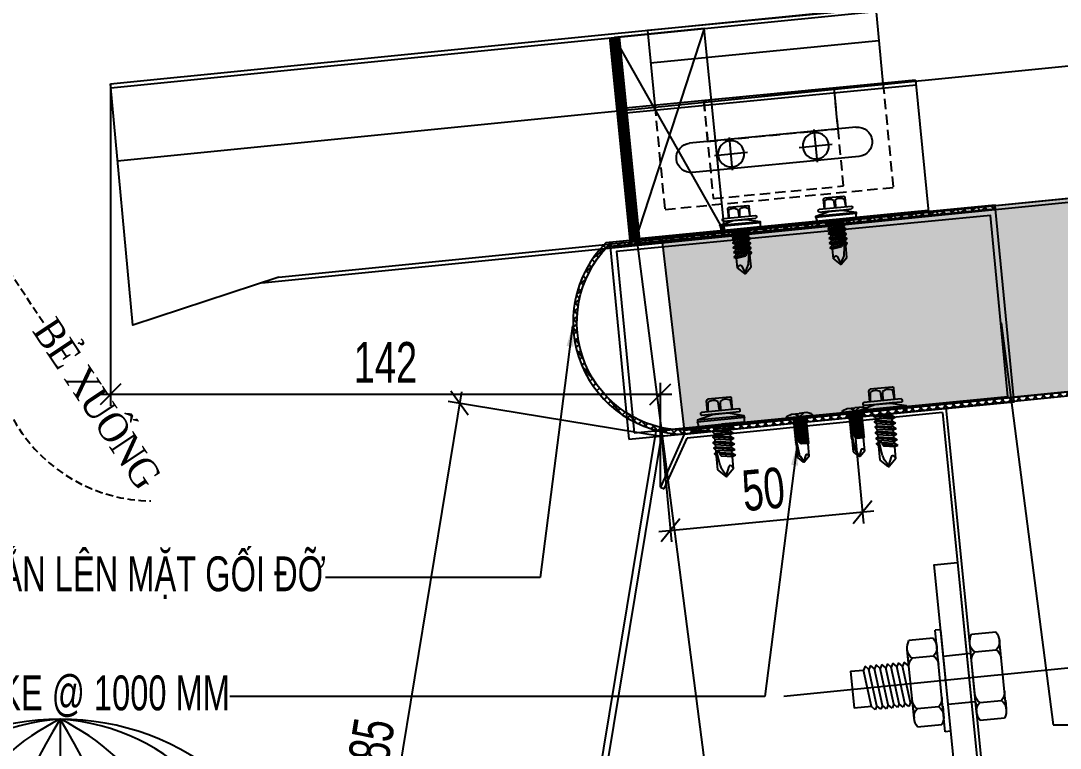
# Model space of a CAD drawing. Header units: inches. Extents: x 315041 to 662841, y -45540 to -35018.
# Drawn here: x 333370.2 to 333459.6, y -36359.4 to -36296.8 of the extents above; entities that cross this region are included whole.
import ezdxf

# ---------------------------------------------------------------- set-up
doc = ezdxf.new("R2010")
doc.units = ezdxf.units.IN
doc.header["$MEASUREMENT"] = 0
doc.linetypes.add('DASHED2', pattern=[9.524999999999999, 6.349999999999999, -3.174999999999999])
doc.linetypes.add('HIDDEN2', pattern=[4.7624999999999975, 3.174999999999999, -1.587499999999999])
for name, color, linetype in [('2', 2, 'Continuous'), ('2NET-VE', 8, 'Continuous'), ('3', 3, 'Continuous'), ('5', 5, 'Continuous'), ('7', 7, 'Continuous'), ('8', 8, 'Continuous'), ('GIANG', 1, 'Continuous'), ('ROOFING', 4, 'Continuous'), ('STRUCTURE', 1, 'Continuous')]:
    doc.layers.add(name, color=color, linetype=linetype)
doc.styles.add('DIM', font='SIMPLEX.shx', dxfattribs={"width": 0.7, "bigfont": 'EXTFONT.shx'})
doc.styles.add('ST1H', font='vnshxh.shx', dxfattribs={"width": 0.7})
doc.dimstyles.new('3', dxfattribs={"dimtxt": 3.5, "dimasz": 1.8, "dimexe": 1, "dimexo": 0, "dimgap": 1, "dimtad": 1, "dimdec": 0, "dimlfac": 3, "dimzin": 0, "dimdsep": 46, "dimtxsty": 'ST1H', "dimblk": 'OBLIQUE', "dimcen": 1, "dimdle": 1, "dimclrd": 8, "dimclre": 8, "dimclrt": 3, "dimadec": 0, "dimazin": 0, "dimtfac": 1, "dimtdec": 0, "dimtix": 1, "dimtofl": 0, "dimtmove": 1, "dimatfit": 3, "dimfxl": 0.18, "dimtolj": 1, "dimtzin": 0, "dimlwd": -1, "dimlwe": -1, "dimarcsym": 1})

# ---------------------------------------------------------------- blocks, each defined once
blk = doc.blocks.new('*U235')
at = {"layer": '2NET-VE', "ltscale": 0.5}
for p, q in [((4.02871119149e-05, 8.319874689765246), (9.466706990808484, 8.319874685468669)), ((22.91343336234266, 7.38987916511723), (22.87069291986178, 7.38987916511723)), ((4.02871119149e-05, -8.320125312848058), (9.466706987119565, -8.32012531326473)), ((22.91343336234266, -7.389879165995813), (22.91174140836509, -7.389879165995813))]:
    blk.add_line(p, q, dxfattribs=at)
at = {"layer": '7', "linetype": 'Continuous'}
for p, q in [((21.91474915082497, 6.385581830747464), (23.13037662537889, 7.662698196652849)), ((23.13037662537889, 7.662698196652849), (23.84662732247149, 6.385581830747464)), ((23.84662732247149, 6.385581830747464), (25.06225479751291, 7.662698196652849)), ((25.06225479751291, 7.662698196652849), (25.77850549411803, 6.385581830747464)), ((25.77850549411803, 6.385581830747464), (26.99413296914124, 7.662698196652849)), ((26.99413296914124, 7.662698196652849), (27.71038366576819, 6.385581830747464)), ((27.71038366576819, 6.385581830747464), (28.92601114080596, 7.662698196652849)), ((28.92601114080596, 7.662698196652849), (29.64226183789859, 6.385581830747464)), ((29.64226183741473, 6.385581830747464), (30.8578893124343, 7.66269819663284)), ((30.8578893124343, 7.66269819663284), (31.57414000954876, 6.385581830747464)), ((31.57414000908308, 6.385581830747464), (32.78976748410267, 7.66269819663284)), ((32.78976748410267, 7.66269819663284), (33.50601818119527, 6.385581830747464)), ((33.50601818072963, 6.385581830727455), (34.72164565573101, 7.66269819663284)), ((34.72164565573101, 7.66269819663284), (35.43789635284182, 6.385581830727455)), ((35.43789635237615, 6.385581830747464), (36.65352382739937, 7.66269819663284)), ((36.65352382739937, 7.66269819663284), (37.36977452449199, 6.385581830727455)), ((22.34849698870519, -6.385581830907545), (23.84662732247149, 6.385581830747464)), ((24.28037516083921, -6.385581830907545), (25.77850549411803, 6.385581830747464)), ((26.21225333248574, -6.385581830907545), (27.71038366576819, 6.385581830747464)), ((28.14413150413591, -6.385581830907545), (29.64226183789859, 6.385581830747464)), ((30.07600967578244, -6.385581830925736), (31.57414000954876, 6.385581830747464)), ((30.07600967578244, -6.385581830925736), (31.57414000908308, 6.385581830747464)), ((32.00788784742896, -6.385581830945744), (33.50601818119527, 6.385581830747464)), ((33.93976601907914, -6.385581830945744), (35.43789635284182, 6.385581830727455)), ((33.93976601907914, -6.385581830945744), (35.43789635237615, 6.385581830747464)), ((33.93976601907914, -6.385581830945744), (35.43789635284182, 6.385581830727455)), ((35.87164419074386, -6.385581830945744), (37.36977452449199, 6.385581830727455)), ((41.87965121403455, 6.385581830727455), (37.36977452449199, 6.385581830727455)), ((41.87965121403455, 6.385581830727455), (41.87965121401636, -6.385581830965753)), ((22.09845355999121, -6.385581831003951), (21.66470572204915, -6.385581831003951)), ((22.34849698870519, -6.385581830907545), (21.91474915080314, -6.385581830907545)), ((22.34849698870519, -6.385581830907545), (23.06474768581963, -7.662698196812931)), ((23.06474768581963, -7.662698196812931), (24.28037516083921, -6.385581830907545)), ((24.28037516083921, -6.385581830907545), (24.99662585746617, -7.662698196812931)), ((24.99662585746617, -7.662698196812931), (26.21225333248574, -6.385581830907545)), ((26.21225333248574, -6.385581830907545), (26.92850402913452, -7.662698196812931)), ((26.92850402913452, -7.662698196812931), (28.14413150413591, -6.385581830907545)), ((28.14413150413591, -6.385581830907545), (28.86038220078105, -7.662698196812931)), ((28.86038220078105, -7.662698196812931), (30.07600967578244, -6.385581830925736)), ((30.07600967578244, -6.385581830925736), (30.79226037242758, -7.662698196812931)), ((30.79226037242758, -7.662698196812931), (32.00788784742896, -6.385581830945744)), ((32.00788784742896, -6.385581830945744), (32.72413854407775, -7.66269819683112)), ((32.72413854407775, -7.66269819683112), (33.93976601907914, -6.385581830945744)), ((33.93976601907914, -6.385581830945744), (34.65601671572429, -7.66269819683112)), ((34.65601671572429, -7.66269819683112), (35.87164419074386, -6.385581830945744)), ((35.87164419078388, -6.385581830925736), (41.87965121401636, -6.385581830965753))]:
    blk.add_line(p, q, dxfattribs=at)
at = {"layer": '8', "linetype": 'Continuous'}
for p, q in [((-0.9216546193711109, 14.92225827810956), (-9.319110868458665, 14.92225827801315)), ((9.466666660932127, -17.55559797977184), (9.466666660932127, 17.55559797893329)), ((9.466666660932127, 17.55559797893329), (11.42394023400108, 17.55559797875867)), ((11.42394023384828, -17.55559797957721), (11.42394023400108, 17.55559797875867)), ((12.34559485337584, 14.92225828196205), (20.74305110248159, 14.92225828186383)), ((-10.24076548806624, 8.7777989853513), (-10.2407654878516, 11.85002863176863)), ((-10.240765487928, -11.8500286404868), (-10.2407654878516, 11.85002863176863)), ((0, 8.777798985214877), (1.164153e-10, 11.85002863184684)), ((5.82077e-11, -11.85002864037039), (1.164153e-10, 11.85002863184684)), ((11.42394023400108, 8.777798989067373), (11.4239402339065, 11.85002863569933)), ((11.42394023394288, -11.85002863651789), (11.4239402339065, 11.85002863569933)), ((21.66470572206734, 8.777798989203795), (21.66470572185634, 11.85002863562111)), ((21.66470572189272, -11.85002863663431), (21.66470572185634, 11.85002863562111)), ((-1.38547495232342, 8.777798985313103), (-8.855290535466338, 8.777798985331293)), ((12.80941518632815, 8.777798989163779), (20.27923076947107, 8.777798989183788)), ((-10.24076548779339, -8.777798993854839), (-10.240765487928, -11.8500286404868)), ((-1.38547495232342, -8.77779899404947), (-8.855290535524544, -8.77779899404947)), ((-1.346052e-10, -8.777798993913047), (5.82077e-11, -11.85002864037039)), ((11.42394023411751, -8.77779899006237), (11.42394023394288, -11.85002863651789)), ((12.80941518632815, -8.777798990196976), (20.27923076948926, -8.777798990196976)), ((21.6647057218163, -8.777798990004161), (21.66470572189272, -11.85002863663431)), ((-9.319110868440477, -14.92225828672951), (-0.9216546193129032, -14.92225828665311)), ((9.466666660932127, -17.55559797977184), (11.42394023384828, -17.55559797957721)), ((20.7430511024634, -14.92225828287883), (12.34559485331763, -14.92225828280061))]:
    blk.add_line(p, q, dxfattribs=at)
at = {"layer": '8', "ltscale": 10}
blk.add_line((-32.75750375750795, -1.989e-12), (65.48963664654573, -4.292868183907592e-10), dxfattribs=at)
at = {"layer": '8', "linetype": 'Continuous'}
for centre, radius, start, end in [((-4.659476129978429, 11.85002863161401), 5.581289358038603, 146.6020000101309, 180), ((-5.581289358029606, 11.85002863184684), 5.581289358038603, 0, 33.39799999770286), ((17.00522959203069, 11.85002863569933), 5.581289358038603, 146.6020000022971, 180), ((16.08341636397951, 11.85002863546651), 5.581289358038603, 0, 33.39799998986911), ((-6.141761090973886, 11.85002863184684), 4.099004396956814, 180, 228.5476307284402), ((-4.099004396895907, 11.85002863173043), 4.099004396956814, 311.4523692762854, 0), ((15.52294463086061, 11.85002863558292), 4.099004396956814, 180, 228.5476307253763), ((17.56570132495678, 11.85002863569933), 4.099004396956814, 311.4523692715597, 0), ((-6.141761090915678, 5.705569339010372), 4.099004396956814, 131.4523692762853, 180), ((-4.099004396837699, 5.705569338875767), 4.099004396956814, 0, 48.54763072844033), ((15.52294463084242, 5.705569342726443), 4.099004396956814, 131.4523692715597, 180), ((17.5657013249204, 5.705569342862868), 4.099004396956814, 0, 48.54763072537632), ((-6.141761090973886, -5.705569347515727), 4.099004396956814, 180, 228.5476307284402), ((-4.099004396895907, -5.705569347612134), 4.099004396956814, 311.4523692762854, 0), ((15.52294463086061, -5.705569343759641), 4.099004396956814, 180, 228.5476307253763), ((17.56570132495678, -5.705569343663233), 4.099004396956814, 311.4523692715597, 0), ((-6.141761090915678, -11.85002864035038), 4.099004396956814, 131.4523692762853, 180), ((-4.099004396972304, -11.85002864025397), 4.099004396956814, 0, 48.54763072844033), ((15.52294463097703, -11.85002863640148), 4.099004396956814, 131.4523692715597, 180), ((17.56570132493859, -11.8500286364997), 4.099004396956814, 0, 48.54763072537632), ((-4.659476129880204, -11.85002864025397), 5.581289358038603, 180, 213.3979999977029), ((-5.581289358106005, -11.85002864040859), 5.581289358038603, 326.6020000101309, 0), ((17.00522959211073, -11.85002863655791), 5.581289358038603, 180, 213.3979999898691), ((16.08341636388493, -11.85002863640148), 5.581289358038603, 326.6020000022971, 0)]:
    blk.add_arc(centre, radius, start, end, dxfattribs=at)
blk = doc.blocks.new('*U234')
at = {"layer": '2NET-VE', "ltscale": 0.5}
for p, q in [((4.02871119149e-05, 8.319874689765246), (9.46670697776559, 8.319874685468669)), ((22.91343334929976, 7.38987916511723), (22.87069290681889, 7.38987916511723)), ((4.02871119149e-05, -8.320125312848058), (9.46670697407667, -8.32012531326473)), ((22.91343334929976, -7.389879165995813), (22.91174139532219, -7.389879165995813))]:
    blk.add_line(p, q, dxfattribs=at)
at = {"layer": '7', "linetype": 'Continuous'}
for p, q in [((21.91474913778207, 6.385581830747464), (23.13037661233599, 7.662698196652849)), ((23.13037661233599, 7.662698196652849), (23.8466273094286, 6.385581830747464)), ((23.8466273094286, 6.385581830747464), (25.06225478447001, 7.662698196652849)), ((25.06225478447001, 7.662698196652849), (25.77850548107513, 6.385581830747464)), ((25.77850548107513, 6.385581830747464), (26.99413295609835, 7.662698196652849)), ((26.99413295609835, 7.662698196652849), (27.7103836527253, 6.385581830747464)), ((27.7103836527253, 6.385581830747464), (28.92601112776307, 7.662698196652849)), ((28.92601112776307, 7.662698196652849), (29.64226182485569, 6.385581830747464)), ((29.64226182437184, 6.385581830747464), (30.85788929939141, 7.66269819663284)), ((30.85788929939141, 7.66269819663284), (31.57413999650586, 6.385581830747464)), ((31.57413999604019, 6.385581830747464), (32.78976747105978, 7.66269819663284)), ((32.78976747105978, 7.66269819663284), (33.50601816815238, 6.385581830747464)), ((33.50601816768673, 6.385581830727455), (34.72164564268812, 7.66269819663284)), ((34.72164564268812, 7.66269819663284), (35.43789633979893, 6.385581830727455)), ((35.43789633933326, 6.385581830747464), (36.65352381435648, 7.66269819663284)), ((36.65352381435648, 7.66269819663284), (37.36977451144909, 6.385581830727455)), ((22.34849697566229, -6.385581830907545), (23.8466273094286, 6.385581830747464)), ((24.28037514779631, -6.385581830907545), (25.77850548107513, 6.385581830747464)), ((26.21225331944284, -6.385581830907545), (27.7103836527253, 6.385581830747464)), ((28.14413149109301, -6.385581830907545), (29.64226182485569, 6.385581830747464)), ((30.07600966273954, -6.385581830925736), (31.57413999650586, 6.385581830747464)), ((30.07600966273954, -6.385581830925736), (31.57413999604019, 6.385581830747464)), ((32.00788783438607, -6.385581830945744), (33.50601816815238, 6.385581830747464)), ((33.93976600603624, -6.385581830945744), (35.43789633979893, 6.385581830727455)), ((33.93976600603624, -6.385581830945744), (35.43789633933326, 6.385581830747464)), ((33.93976600603624, -6.385581830945744), (35.43789633979893, 6.385581830727455)), ((35.87164417770096, -6.385581830945744), (37.36977451144909, 6.385581830727455)), ((41.87965120099166, 6.385581830727455), (37.36977451144909, 6.385581830727455)), ((41.87965120099166, 6.385581830727455), (41.87965120097347, -6.385581830965753)), ((22.09845354694831, -6.385581831003951), (21.66470570900626, -6.385581831003951)), ((22.34849697566229, -6.385581830907545), (21.91474913776024, -6.385581830907545)), ((22.34849697566229, -6.385581830907545), (23.06474767277674, -7.662698196812931)), ((23.06474767277674, -7.662698196812931), (24.28037514779631, -6.385581830907545)), ((24.28037514779631, -6.385581830907545), (24.99662584442327, -7.662698196812931)), ((24.99662584442327, -7.662698196812931), (26.21225331944284, -6.385581830907545)), ((26.21225331944284, -6.385581830907545), (26.92850401609163, -7.662698196812931)), ((26.92850401609163, -7.662698196812931), (28.14413149109301, -6.385581830907545)), ((28.14413149109301, -6.385581830907545), (28.86038218773816, -7.662698196812931)), ((28.86038218773816, -7.662698196812931), (30.07600966273954, -6.385581830925736)), ((30.07600966273954, -6.385581830925736), (30.79226035938469, -7.662698196812931)), ((30.79226035938469, -7.662698196812931), (32.00788783438607, -6.385581830945744)), ((32.00788783438607, -6.385581830945744), (32.72413853103486, -7.66269819683112)), ((32.72413853103486, -7.66269819683112), (33.93976600603624, -6.385581830945744)), ((33.93976600603624, -6.385581830945744), (34.6560167026814, -7.66269819683112)), ((34.6560167026814, -7.66269819683112), (35.87164417770096, -6.385581830945744)), ((35.87164417774098, -6.385581830925736), (41.87965120097347, -6.385581830965753))]:
    blk.add_line(p, q, dxfattribs=at)
at = {"layer": '8', "linetype": 'Continuous'}
for p, q in [((-0.9216546193711109, 14.92225827810956), (-9.319110868458665, 14.92225827801315)), ((9.466666647889232, -17.55559797977184), (9.466666647889232, 17.55559797893329)), ((9.466666647889232, 17.55559797893329), (11.42394022095819, 17.55559797875867)), ((11.42394022080539, -17.55559797957721), (11.42394022095819, 17.55559797875867)), ((12.34559484033294, 14.92225828196205), (20.74305108943869, 14.92225828186383)), ((-10.24076548806624, 8.7777989853513), (-10.2407654878516, 11.85002863176863)), ((-10.240765487928, -11.8500286404868), (-10.2407654878516, 11.85002863176863)), ((0, 8.777798985214877), (1.164153e-10, 11.85002863184684)), ((5.82077e-11, -11.85002864037039), (1.164153e-10, 11.85002863184684)), ((11.42394022095819, 8.777798989067373), (11.4239402208636, 11.85002863569933)), ((11.42394022089998, -11.85002863651789), (11.4239402208636, 11.85002863569933)), ((21.66470570902444, 8.777798989203795), (21.66470570881344, 11.85002863562111)), ((21.66470570884982, -11.85002863663431), (21.66470570881344, 11.85002863562111)), ((-1.38547495232342, 8.777798985313103), (-8.855290535466338, 8.777798985331293)), ((12.80941517328525, 8.777798989163779), (20.27923075642817, 8.777798989183788)), ((-10.24076548779339, -8.777798993854839), (-10.240765487928, -11.8500286404868)), ((-1.38547495232342, -8.77779899404947), (-8.855290535524544, -8.77779899404947)), ((-1.346052e-10, -8.777798993913047), (5.82077e-11, -11.85002864037039)), ((11.42394022107461, -8.77779899006237), (11.42394022089998, -11.85002863651789)), ((12.80941517328525, -8.777798990196976), (20.27923075644636, -8.777798990196976)), ((21.66470570877341, -8.777798990004161), (21.66470570884982, -11.85002863663431)), ((-9.319110868440477, -14.92225828672951), (-0.9216546193129032, -14.92225828665311)), ((9.466666647889232, -17.55559797977184), (11.42394022080539, -17.55559797957721)), ((20.7430510894205, -14.92225828287883), (12.34559484027473, -14.92225828280061))]:
    blk.add_line(p, q, dxfattribs=at)
at = {"layer": '8', "ltscale": 10}
blk.add_line((-32.75750375750795, -1.989e-12), (65.48963663350283, -4.292868183907592e-10), dxfattribs=at)
at = {"layer": '8', "linetype": 'Continuous'}
for centre, radius, start, end in [((-4.659476129978429, 11.85002863161401), 5.581289358038603, 146.6020000101309, 180), ((-5.581289358029606, 11.85002863184684), 5.581289358038603, 0, 33.39799999770286), ((17.0052295789878, 11.85002863569933), 5.581289358038603, 146.6020000022971, 180), ((16.08341635093662, 11.85002863546651), 5.581289358038603, 0, 33.39799998986911), ((-6.141761090973886, 11.85002863184684), 4.099004396956814, 180, 228.5476307284402), ((-4.099004396895907, 11.85002863173043), 4.099004396956814, 311.4523692762854, 0), ((15.52294461781772, 11.85002863558292), 4.099004396956814, 180, 228.5476307253763), ((17.56570131191389, 11.85002863569933), 4.099004396956814, 311.4523692715597, 0), ((-6.141761090915678, 5.705569339010372), 4.099004396956814, 131.4523692762853, 180), ((-4.099004396837699, 5.705569338875767), 4.099004396956814, 0, 48.54763072844033), ((15.52294461779953, 5.705569342726443), 4.099004396956814, 131.4523692715597, 180), ((17.56570131187751, 5.705569342862868), 4.099004396956814, 0, 48.54763072537632), ((-6.141761090973886, -5.705569347515727), 4.099004396956814, 180, 228.5476307284402), ((-4.099004396895907, -5.705569347612134), 4.099004396956814, 311.4523692762854, 0), ((15.52294461781772, -5.705569343759641), 4.099004396956814, 180, 228.5476307253763), ((17.56570131191389, -5.705569343663233), 4.099004396956814, 311.4523692715597, 0), ((-6.141761090915678, -11.85002864035038), 4.099004396956814, 131.4523692762853, 180), ((-4.099004396972304, -11.85002864025397), 4.099004396956814, 0, 48.54763072844033), ((15.52294461793413, -11.85002863640148), 4.099004396956814, 131.4523692715597, 180), ((17.5657013118957, -11.8500286364997), 4.099004396956814, 0, 48.54763072537632), ((-4.659476129880204, -11.85002864025397), 5.581289358038603, 180, 213.3979999977029), ((-5.581289358106005, -11.85002864040859), 5.581289358038603, 326.6020000101309, 0), ((17.00522957906783, -11.85002863655791), 5.581289358038603, 180, 213.3979999898691), ((16.08341635084203, -11.85002863640148), 5.581289358038603, 326.6020000022971, 0)]:
    blk.add_arc(centre, radius, start, end, dxfattribs=at)
blk = doc.blocks.new('XM150')
at = {"layer": '2', "ltscale": 0.015}
for p, q in [((68.90000000607688, 179.9999999968568), (0.9000000058440492, 180.0000000004657)), ((0.8999999975203536, 1.100000000558794), (0.9000000058440492, 180.0000000004657)), ((68.90000000607688, 179.9999999968568), (76.40000000526197, 167.0096189402975)), ((2.00000000372529, 178.9000000001397), (1.999999996740371, 2.328306436538696e-10)), ((2.00000000372529, 178.9000000001397), (68.26491470925976, 178.899999997695)), ((75.44737206102582, 166.4596189402509), (68.26491470925976, 178.899999997695)), ((76.40000000526197, 167.0096189402975), (75.44737206102582, 166.4596189402509)), ((-73.50000000023283, 12.99038106121588), (-72.5473720569862, 13.54038106126245)), ((-72.5473720569862, 13.54038106126245), (-65.36491470516194, 1.100000003352761)), ((-66.00000000046566, 3.608874976634979e-09), (-73.50000000023283, 12.99038106121588)), ((1.999999996740371, 2.328306436538696e-10), (-66.00000000046566, 3.608874976634979e-09)), ((-65.36491470516194, 1.100000003352761), (0.8999999975203536, 1.100000000558794))]:
    blk.add_line(p, q, dxfattribs=at)
at = {"layer": '5'}
blk.add_lwpolyline([(7.999999983760063, -9.999999999883585), (8.000000005296897, 139.9999999997672), (2.000000009255018, 139.9999999974389), (1.999999998894054, -10), (7.999999983760063, -9.999999999883585)], close=True, dxfattribs=at)
at = {"layer": 'GIANG', "xscale": 0.7499999999999999, "yscale": 0.7499999999999999, "zscale": 0.7499999999999999}
for name, p in [('*U235', (0.9000000036903657, 109.9973211312899)), ('*U234', (0.900000003632158, 39.99732113152277))]:
    blk.add_blockref(name, p, dxfattribs=at)
blk = doc.blocks.new('*U246')
at = {"layer": '2', "xscale": 0.008333333333333337, "yscale": 0.008333333333333337, "zscale": 0.008333333333333337, "rotation": 8.530765610063296}
blk.add_blockref('XM150', (0.1178482486984649, -0.698580519103416), dxfattribs=at)
blk = doc.blocks.new('*U247')
at = {"layer": '2', "color": 0, "linetype": 'ByBlock', "lineweight": -2, "transparency": 16777216}
blk.add_blockref('*U246', (0, 0), dxfattribs=at)
blk = doc.blocks.new('*U240')
at = {"layer": '2', "xscale": 0.008333333333333337, "yscale": 0.008333333333333337, "zscale": 0.008333333333333337, "rotation": 8.530765610063296}
blk.add_blockref('XM150', (0.1178482486984649, -0.698580519103416), dxfattribs=at)
blk = doc.blocks.new('*U241')
at = {"layer": '2', "color": 0, "linetype": 'ByBlock', "lineweight": -2, "transparency": 16777216}
blk.add_blockref('*U240', (0, 0), dxfattribs=at)
blk = doc.blocks.new('HFR-1')
at = {"layer": 'STRUCTURE', "color": 1, "linetype": 'Continuous'}
for p, q in [((-5.5, 0), (5.5, 0)), ((-5.244896582094952, 0.8144393953843972), (-3.371375730726867, 1.495461111422628)), ((5.244896582327783, 0.8144393953843972), (3.371375730959698, 1.495461111422628)), ((-2.432816859800368, -1.211127342365216), (-2.950016558635979, -1.583361301280092)), ((-2.950016558635979, -1.583361301280092), (-2.432816859800368, -1.921825921162962)), ((-2.432816859800368, -1.921827342361211), (-2.950016558635979, -2.294061301276087)), ((-2.950016558635979, -2.294061301276087), (-2.432816859800368, -2.632525921158958)), ((-2.432816859800368, -2.632527342357207), (-2.950016558635979, -3.004761301272083)), ((-2.950016558635979, -3.004761301272083), (-2.432816859800368, -3.343225921154953)), ((-2.432816859800368, -3.343227342353202), (-2.950016558635979, -3.715461301268078)), ((-2.950016558635979, -3.715461301268078), (-2.432816859800368, -4.053925921150948)), ((-2.432816859800368, -4.053927342349197), (-2.950016558635979, -4.426161301264073)), ((-2.950016558635979, -4.426161301264073), (-2.432816859800368, -4.764625921146943)), ((-2.940996208926662, -1.58926437748596), (2.898238186957314, -1.421704752545338)), ((-2.940996208926662, -2.299964377481956), (2.898238186957314, -2.132404752541333)), ((-2.940996208926662, -3.010664377477951), (2.898238186957314, -2.843104752537328)), ((-2.940996208926662, -3.721364377473946), (2.898238186957314, -3.553804752533324)), ((-2.940996208926662, -4.432064377469941), (2.898238186957314, -4.264504752587527)), ((2.438629767857491, -1.071056470915209), (-2.432816859800368, -1.211127342365216)), ((-2.432816859800368, -1.921825921162962), (2.438629767857491, -1.781755049712955)), ((2.438629767857491, -1.781756470911204), (-2.432816859800368, -1.921827342361211)), ((-2.432816859800368, -2.632525921158958), (2.438629767857491, -2.492455049708951)), ((2.438629767857491, -2.4924564709072), (-2.432816859800368, -2.632527342357207)), ((-2.432816859800368, -3.343225921154953), (2.438629767857491, -3.203155049704946)), ((2.438629767857491, -3.203156470903195), (-2.432816859800368, -3.343227342353202)), ((-2.432816859800368, -4.053925921150948), (2.438629767857491, -3.913855049700941)), ((2.438629767857491, -3.91385647089919), (-2.432816859800368, -4.053927342349197)), ((2.898238186957314, -1.421704752545338), (2.438629767857491, -1.071056470915209)), ((2.438629767857491, -1.781755049712955), (2.898238186957314, -1.421704752545338)), ((2.898238186957314, -2.132404752541333), (2.438629767857491, -1.781756470911204)), ((2.438629767857491, -2.492455049708951), (2.898238186957314, -2.132404752541333)), ((2.898238186957314, -2.843104752537328), (2.438629767857491, -2.4924564709072)), ((2.438629767857491, -3.203155049704946), (2.898238186957314, -2.843104752537328)), ((2.898238186957314, -3.553804752533324), (2.438629767857491, -3.203156470903195)), ((2.438629767857491, -3.913855049700941), (2.898238186957314, -3.553804752533324)), ((2.898238186957314, -4.264504752587527), (2.438629767857491, -3.91385647089919)), ((2.438629767857491, -4.624555049696936), (2.898238186957314, -4.264504752587527)), ((-2.432816859800368, -4.764627342345194), (-2.950016558635979, -5.136861301260068)), ((-2.950016558635979, -5.136861301260068), (-2.432816859800368, -5.475325921142938)), ((-2.432816859800368, -5.475327342341188), (-2.950016558635979, -5.847561301256063)), ((-2.950016558635979, -5.847561301256063), (-2.432816859800368, -6.186025921197142)), ((-2.432816859800368, -6.186027342395391), (-2.950016558635979, -6.558261301252059)), ((-2.950016558635979, -6.558261301252059), (-2.432816859800368, -6.896725921193137)), ((-2.432816859800368, -6.896727342391388), (-2.950016558635979, -7.268961301248053)), ((-2.950016558635979, -7.268961301248053), (-2.432816859800368, -7.607425921189133)), ((-2.432816859800368, -7.60742734238738), (-2.950016558635979, -7.97966130124405)), ((-2.950016558635979, -7.97966130124405), (-2.432816859800368, -8.318125921185127)), ((-2.432816859800368, -8.318127342383377), (-2.950016558635979, -8.690361301240046)), ((-2.950016558635979, -8.690361301240046), (-2.432816859800368, -9.028825921181124)), ((-2.940996208926662, -5.142764377465936), (2.898238186957314, -4.975204752583521)), ((-2.940996208926662, -5.853464377461933), (2.898238186957314, -5.685904752579518)), ((-2.940996208926662, -6.564164377516135), (2.898238186957314, -6.396604752575513)), ((-2.940996208926662, -7.274864377512129), (2.898238186957314, -7.107304752571507)), ((-2.940996208926662, -7.985564377508126), (2.898238186957314, -7.818004752567504)), ((-2.940996208926662, -8.696264377504122), (2.898238186957314, -8.528704752563497)), ((-2.432816859800368, -4.764625921146943), (2.438629767857491, -4.624555049696936)), ((2.438629767857491, -4.624556470895187), (-2.432816859800368, -4.764627342345194)), ((-2.432816859800368, -5.475325921142938), (2.438629767857491, -5.335255049692932)), ((2.438629767857491, -5.335256470891182), (-2.432816859800368, -5.475327342341188)), ((-2.432816859800368, -6.186025921197142), (2.438629767857491, -6.045955049688928)), ((2.438629767857491, -6.045956470887176), (-2.432816859800368, -6.186027342395391)), ((-2.432816859800368, -6.896725921193137), (2.438629767857491, -6.756655049684922)), ((2.438629767857491, -6.756656470883173), (-2.432816859800368, -6.896727342391388)), ((-2.432816859800368, -7.607425921189133), (2.438629767857491, -7.467355049680918)), ((2.438629767857491, -7.467356470879168), (-2.432816859800368, -7.60742734238738)), ((-2.432816859800368, -8.318125921185127), (2.438629767857491, -8.178055049676912)), ((2.438629767857491, -8.178056470875163), (-2.432816859800368, -8.318127342383377)), ((-2.432816859800368, -9.028825921181124), (2.438629767857491, -8.888755049672909)), ((2.438629767857491, -8.888756470871158), (-2.432816859800368, -9.028827342379373)), ((2.898238186957314, -4.975204752583521), (2.438629767857491, -4.624556470895187)), ((2.438629767857491, -5.335255049692932), (2.898238186957314, -4.975204752583521)), ((2.898238186957314, -5.685904752579518), (2.438629767857491, -5.335256470891182)), ((2.438629767857491, -6.045955049688928), (2.898238186957314, -5.685904752579518)), ((2.898238186957314, -6.396604752575513), (2.438629767857491, -6.045956470887176)), ((2.438629767857491, -6.756655049684922), (2.898238186957314, -6.396604752575513)), ((2.898238186957314, -7.107304752571507), (2.438629767857491, -6.756656470883173)), ((2.438629767857491, -7.467355049680918), (2.898238186957314, -7.107304752571507)), ((2.898238186957314, -7.818004752567504), (2.438629767857491, -7.467356470879168)), ((2.438629767857491, -8.178055049676912), (2.898238186957314, -7.818004752567504)), ((2.898238186957314, -8.528704752563497), (2.438629767857491, -8.178056470875163)), ((2.438629767857491, -8.888755049672909), (2.898238186957314, -8.528704752563497)), ((2.898238186957314, -9.239404752559494), (2.438629767857491, -8.888756470871158)), ((-2.432816859800368, -9.028827342379373), (-2.950016558635979, -9.40106130123604)), ((-2.950016558635979, -9.40106130123604), (-2.432816859800368, -9.739525921177119)), ((-2.432816859800368, -9.739527342375366), (-2.950016558635979, -10.11176130123203)), ((-2.950016558635979, -10.11176130123203), (-2.432816859800368, -10.45022592117311)), ((-2.432816859800368, -10.45022734237136), (-2.950016558635979, -10.82246130122803)), ((-2.950016558635979, -10.82246130122803), (-2.432816859800368, -11.16092592116911)), ((-2.432816859800368, -11.16092734236736), (-2.950016558635979, -11.53316130128223)), ((-2.950016558635979, -11.53316130128223), (-2.432816859800368, -11.8716259211651)), ((-2.940996208926662, -9.406964377500117), (2.898238186957314, -9.239404752559494)), ((-2.940996208926662, -10.11766437749611), (1.518770111491903, -9.989689249021467)), ((-2.940996208926662, -10.82836437749211), (1.311708190478384, -10.70633098989492)), ((-2.940996208926662, -11.5390643774881), (0.8570895085576921, -11.4300764905056)), ((-2.5, -17.42851216846611), (-2.5, -11.82766008743783)), ((-2.432816859800368, -9.739525921177119), (2.438629767857491, -9.599455049668904)), ((2.438629767857491, -9.599456470867151), (-2.432816859800368, -9.739527342375366)), ((-2.432816859800368, -10.45022592117311), (1.401010121684521, -10.33999018889153)), ((1.40100991888903, -10.33999161591055), (-2.432816859800368, -10.45022734237136)), ((-2.432816859800368, -11.16092592116911), (1.146959985373541, -11.05799500545254)), ((1.146959120174869, -11.05799645150546), (-2.432816859800368, -11.16092734236736)), ((-2.432816859800368, -11.8716259211651), (0.3565413886681199, -11.79142226290423)), ((1.639858502661809, -16.13116678164806), (2.280333233298733, -10.15820312697906)), ((2.171800306299701, -9.970950235147027), (2.898238186957314, -9.950104752555488)), ((2.203857349231839, -11.73830556543544), (2.438629767857491, -11.7315550497151)), ((2.220669223228469, -11.39094791817479), (2.898238186957314, -11.37150475254748)), ((2.238302682060748, -11.02661514346255), (2.438629767857491, -11.0208550497191)), ((2.438629767857491, -11.02085647091735), (2.238302613142877, -11.02661656663986)), ((2.25511445919983, -10.67925949563505), (2.898238186957314, -10.66080475255148)), ((2.272748014656826, -10.31492472154787), (2.438629767857491, -10.31015504972311)), ((2.438629767857491, -10.31015647092135), (2.272747945738956, -10.31492614466697)), ((2.438629767857491, -9.599455049668904), (2.898238186957314, -9.239404752559494)), ((2.898238186957314, -9.950104752555488), (2.438629767857491, -9.599456470867151)), ((2.438629767857491, -10.31015504972311), (2.898238186957314, -9.950104752555488)), ((2.898238186957314, -10.66080475255148), (2.438629767857491, -10.31015647092135)), ((2.438629767857491, -11.0208550497191), (2.898238186957314, -10.66080475255148)), ((2.898238186957314, -11.37150475254748), (2.438629767857491, -11.02085647091735)), ((2.438629767857491, -11.7315550497151), (2.898238186957314, -11.37150475254748)), ((2.5, -17.44508559047244), (2.5, -11.6834785361425)), ((-2.5, -17.42851216846611), (-1.989239597693085, -16.7107552975649)), ((-2.5, -17.42851216846611), (-0.1935297441668808, -19.66847472457448)), ((-1.019964369013905, -16.72095426474698), (0.2043832880444825, -19.67867369175656)), ((0.1059401161037385, -19.44085947296116), (1.220536821987479, -17.34317874955013)), ((0.2043832880444825, -19.67867369175656), (2.5, -17.44508559047244))]:
    blk.add_line(p, q, dxfattribs=at)
at = {"layer": 'STRUCTURE', "color": 1, "linetype": 'Continuous', "ltscale": 8}
for p in [(-3.371375730726867, 1.495461111422628), (3.371375730959698, 1.495461111422628)]:
    blk.add_line(p, (0, 1.495461111422628), dxfattribs=at)
at = {"layer": 'STRUCTURE', "color": 1, "linetype": 'DASHED2'}
for p in [(-1.933092745486646, 1.495461111422628), (1.933092745719477, 1.495461111422628)]:
    blk.add_line(p, (0, 0), dxfattribs=at)
at = {"layer": 'STRUCTURE', "color": 1, "linetype": 'Continuous', "ltscale": 8}
for centre, start, end in [((-4.72574645280838, 0.2046560077578761), 130.4100134614008, 194.806183612091), ((4.72574645304121, 0.2046560077578761), 345.193816387909, 49.58998653859918)]:
    blk.add_arc(centre, 0.8008449517247909, start, end, dxfattribs=at)
at = {"layer": 'STRUCTURE', "color": 1, "linetype": 'Continuous'}
for centre, radius, start, end in [((-7.269892055774107, -8.97164453344885), 9.144557043638152, 58.06500613650617, 78.84020497219666), ((5.113633791683241, -3.806302405777386), 3.825861582887278, 84.20393177773339, 134.3620508094668), ((-0.5060546563472599, -10.06916488491697), 1.926198954667214, 296.6040904747725, 355.3921732789053), ((1.853893023915588, -10.28029087197501), 0.4435726205813709, 15.97615814383053, 172.6971028009589), ((-1.508150579640641, -17.05310133460443), 0.5904637603204119, 34.23018135791302, 144.5641008222632), ((-0.5630256731528789, -16.04757416329812), 2.204469645607204, 324.0048239623642, 357.8268456598666), ((0.012219391297549, -19.40855994715821), 0.3314941903606797, 231.6347817983433, 305.4287481027998)]:
    blk.add_arc(centre, radius, start, end, dxfattribs=at)
blk = doc.blocks.new('_Oblique')
at = {"color": 0, "linetype": 'ByBlock', "lineweight": -2}
blk.add_line((-0.5, -0.5), (0.5, 0.5), dxfattribs=at)
blk = doc.blocks.new('*D396')
at = {"color": 8, "linetype": 'Continuous', "transparency": 16777216}
for p, q in [((333408.1025452284, -36328.71890529142), (333397.7773716012, -36391.40821068735)), ((333425.2816801625, -36332.56184889058), (333406.9533246864, -36329.54309710514)), ((333415.2815352635, -36393.27774193077), (333396.9531797875, -36390.25899014533))]:
    blk.add_line(p, q, dxfattribs=at)
at = {"layer": 'Defpoints', "color": 0, "transparency": 16777216}
for p in [(333425.2816801625, -36332.56184889058), (333397.9398859654, -36390.42150450948), (333415.2815352635, -36393.27774193077)]:
    blk.add_point(p, dxfattribs=at)
at = {"color": 8, "transparency": 16777216, "xscale": 1.8, "yscale": 1.8, "zscale": 1.8}
for p, rotation in [((333407.9400308643, -36329.70561146929), 80.64713084983309), ((333397.9398859654, -36390.42150450948), 260.6471308498331)]:
    blk.add_blockref('_Oblique', p, dxfattribs=dict(at, rotation=rotation))
at = {"color": 3, "transparency": 16777216, "insert": (333400.2265164257, -36359.61664348791), "char_height": 3.5, "attachment_point": 5, "rotation": 80.64713084983309, "style": 'ST1H'}
blk.add_mtext('\\A1;185', dxfattribs=at)
blk = doc.blocks.new('Short_Self_drilling')
at = {"layer": 'STRUCTURE', "color": 1, "linetype": 'Continuous'}
for p, q in [((-3.430611339657064, 3.753919678788276), (-3.432241159947287, 6.753919236069512)), ((2.996096488470096, 7.185983073446356), (-3.003902626091595, 7.182723432865324)), ((3.426530505556522, 3.757644982309622), (3.424900685266298, 6.757644539590662)), ((5.140815966860309, 3.758576308190055), (-5.14489680096085, 3.752988352908037)), ((-2.573002946065441, 2.897242611076892), (-5.14443113802034, 2.895845622256533)), ((2.569853437845137, 2.900036588717998), (-2.573002946065441, 2.897242611076892)), ((-2.139722270753346, 2.804301490893651), (-2.139772891068527, 2.897477973489782)), ((2.153436330773339, 2.803610794889015), (2.153384068114194, 2.899810331941417)), ((5.141281629800816, 2.901433577538357), (2.569853437845137, 2.900036588717998)), ((6.427627954479767, 1.738392833212921), (-6.429513005297069, 1.731407889110349)), ((6.254783779336451, 0.0033980583401509), (0, 0)), ((2.155231403857344, -0.5005684986439779), (2.15495177851361, 0.0141360434123012)), ((2.991563898096242, -1.173873452849355), (-2.701271820829788, -0.2300478911484528)), ((2.992392778130254, -2.699587513408329), (-2.700442940795775, -1.755761951707427)), ((-2.137447682919757, -1.38251746946623), (-2.137727308262713, -0.8678129274101462)), ((-2.136618802886524, -2.908231530031636), (-2.136898428229479, -2.393526987975357)), ((2.156060283889798, -2.026282559202952), (2.155780658547623, -1.511578017146868)), ((2.993221658163487, -4.225301573973735), (-2.699614060763321, -3.281476012272638)), ((2.994050538196721, -5.751015634532515), (-2.698785180729308, -4.807190072831807)), ((-2.135789922853291, -4.433945590590611), (-2.136069548196246, -3.919241048534526)), ((-2.134961042819278, -5.959659651149584), (-2.135240668163012, -5.444955109093501)), ((2.15688916392459, -3.551996619768162), (2.156609538580076, -3.037292077712078)), ((2.157718043957824, -5.077710680327137), (2.157438418614089, -4.563006138271052)), ((2.994879418229954, -7.276729695091684), (-2.697956300695295, -6.332904133390587)), ((-1.907191146453572, -7.989583161942521), (-2.697127420662841, -7.858618193949756)), ((-2.136158421138263, -12.33087536617618), (-2.138249313164383, -8.482184079380202)), ((-2.134132162785265, -7.485373711708558), (-2.134411788129, -6.970669169652475)), ((2.995708298264746, -8.802443755650854), (-1.142445727708296, -8.11637169230341)), ((2.158546923991057, -6.603424740886306), (2.158267298648102, -6.088720198830222)), ((2.15937580402429, -8.129138801445281), (2.159096178681335, -7.614434259389196)), ((2.149547514491652, -12.31434126327446), (2.147825613319842, -9.144849030159936))]:
    blk.add_line(p, q, dxfattribs=at)
for points in [[(-0.1341407912236069, 3.755710563915012), (-0.330345590953844, 6.230310601738112, 0.3388783609517814), (-3.136335632067389, 6.228786181678383), (-3.329851547487903, 3.753974418914497)], [(3.295402521552594, 3.757573743949576), (3.099197721822357, 6.232173781772481, 0.3388783609517814), (0.2932076807080323, 6.230649361712753), (0.0996917652875189, 3.755837598948866)], [(-6.429280173826034, 1.302836523784402, -0.0888693454293002), (-6.25478377933567, -0.0033980583403458), (0, 0)], [(-0.0831780369654942, -14.04042361661777), (-1.03952331320709, -12.24293085970332, -0.1486571711961959), (-1.399506232658105, -11.20425887450743), (-1.950379671918978, -7.716112156382742, -0.8150058696070384), (-1.207708120741569, -7.772025647410178, 0.1508326184272741), (-0.8461097890631208, -8.67637043731208)], [(2.149547514491652, -12.31434126327446), (0.1736163688643241, -14.2353829229142, -0.3335959825449872), (-0.1674471447708389, -14.24431018685326), (-2.136158421138263, -12.33087536617618)], [(2.149547514491652, -12.31434126327446), (1.711418715799611, -11.69935902120947, 0.522420288142555), (0.8806162489542787, -11.70855234734862), (-0.1674471447708389, -14.24431018685326)]]:
    blk.add_lwpolyline(points, format="xyb", dxfattribs=at)
blk.add_lwpolyline([(6.427860785949242, 1.309821467886779), (6.427627954479767, 1.738392833212921), (2.141332692833592, 2.806627274651808), (-2.144380960424314, 2.804298959951016), (-6.429513005297069, 1.731407889110349), (-6.429280173826034, 1.302836523784402)], close=True, dxfattribs=at)
for points in [[(2.991563898096242, -1.173873452849355), (2.155780993783212, -1.512195084185675), (-2.14239666522995, -0.8481802353483413), (-2.701271820829788, -0.2300478911484528), (-2.356202546260776, -0.0012800624287723)], [(2.992392778130254, -2.699587513408329), (2.156609873816445, -3.037909144744844), (-2.141567785197496, -2.37389429590751), (-2.700442940795775, -1.755761951707427), (-2.137447682919757, -1.38251746946623), (2.156060283889798, -2.026282559202952), (2.992392778130254, -2.699587513408329)], [(-1.178973661122914, -0.0006405051596759999), (2.155231403857344, -0.5005684986439779), (2.991563898096242, -1.173873452849355)], [(2.993221658163487, -4.225301573973735), (2.157438753850458, -4.56362320531025), (-2.140738905162704, -3.899608356472721), (-2.699614060763321, -3.281476012272638), (-2.136618802886524, -2.908231530031636), (2.15688916392459, -3.551996619768162), (2.993221658163487, -4.225301573973735)], [(2.994050538196721, -5.751015634532515), (2.158267633882912, -6.089337265869223), (-2.13991002512947, -5.425322417031696), (-2.698785180729308, -4.807190072831807), (-2.135789922853291, -4.433945590590611), (2.157718043957824, -5.077710680327137), (2.994050538196721, -5.751015634532515)], [(2.994879418229954, -7.276729695091684), (2.159096513917704, -7.615051326428198), (-2.139081145097017, -6.951036477590864), (-2.697956300695295, -6.332904133390587), (-2.134961042819278, -5.959659651149584), (2.158546923991057, -6.603424740886306), (2.994879418229954, -7.276729695091684)], [(-1.82255174405405, -8.525522331768894), (-2.138252265063004, -8.476750538149838), (-2.697127420662841, -7.858618193949756), (-2.134132162785265, -7.485373711708558), (-1.830993748842177, -7.530826038752299)], [(-1.26446323386803, -7.615771163026237), (2.15937580402429, -8.129138801445281), (2.995708298264746, -8.802443755650854)], [(2.995708298264746, -8.802443755650854), (2.159925393950938, -9.140765386987173), (-0.8461097890631208, -8.67637043731208)]]:
    blk.add_lwpolyline(points, dxfattribs=at)
for centre, radius, start, end in [((-3.00366979462134, 6.754152067539183), 0.4285714285714286, 90.03112727622582, 180.0311272761997), ((2.996329319940351, 6.757411708120407), 0.4285714285714286, 0.0311272761997568, 90.03112727622582), ((-4.990675107008168, 3.324500645651953), 0.4553965811850028, 109.7948656341679, 250.2673889182501), ((5.067819174060787, 3.329965159149001), 0.4347827605151089, 279.7275654188923, 80.33468913347895), ((9.987420900819416, 0.1735689433930604), 3.736514152360963, 162.296318979917, 182.6103064937473)]:
    blk.add_arc(centre, radius, start, end, dxfattribs=at)
blk = doc.blocks.new('gối đỡ 2')
at = {"color": 1, "true_color": 0xfa051e}
for points in [[(328665.4773049536, -35537.04746473613), (328698.810638287, -35537.04746473613), (328698.810638287, -35520.38079806946), (328665.4773049536, -35520.38079806946)], [(328665.9773049536, -35536.54746473613), (328698.310638287, -35536.54746473613), (328698.310638287, -35520.88079806946), (328665.9773049536, -35520.88079806946)]]:
    blk.add_lwpolyline(points, close=True, dxfattribs=at)
at = {"color": 1, "xscale": 0.3150483438356407, "yscale": 0.3150483454810455, "zscale": 0.3150483446712019, "rotation": 359.9688728259106}
for p in [(328673.5337439777, -35536.54746473613), (328687.5221950603, -35537.04746473964)]:
    blk.add_blockref('Short_Self_drilling', p, dxfattribs=at)
blk = doc.blocks.new('AUDIT_I_200512002610-1')
at = {"color": 1, "xscale": 0.96000000076829, "yscale": 0.9600000007631024, "zscale": 0.96000000076829, "rotation": 359.9688729454758}
for p in [(28.15737128152978, 12.55108339141776), (57.5402988806174, 12.55108339141776)]:
    blk.add_blockref('Short_Self_drilling', p, dxfattribs=at)
blk = doc.blocks.new('A$C6DF15AF1')
at = {"color": 8}
for p, q in [((13.21068915980868, 79.00449123112048), (12.06133289355785, 56.03322699369892)), ((13.21068915980868, 79.00449123112048), (83.12323200958781, 75.50645044417615)), ((83.12323200958781, 75.50645044417615), (81.97387574333698, 52.53518620675459)), ((12.7109690438956, 69.01698504094384), (82.62351189367473, 65.5189442539995)), ((2.073826772160828, 56.53294710611953), (-1.17088202387e-05, 15.08479641685699)), ((1.998868754599243, 55.0348211775854), (91.88642384717241, 50.53734016579985)), ((2.073826772160828, 56.53294710611953), (91.96138186473401, 52.03546609433397)), ((91.96138186473401, 52.03546609433397), (89.88754338375291, 10.58731540507142)), ((20.92481356393546, 43.07411014917305), (71.86109478306024, 40.52553757582791)), ((33.19442208949476, 32.90827211613942), (33.6981399662327, 42.97567835593508)), ((59.12695050914772, 31.65566245261289), (59.63066838588566, 41.72306869238672)), ((38.47998411301523, 37.69011629936722), (28.4125779424794, 38.19383417270728)), ((64.41251253243534, 36.43750663584069), (54.34510636236518, 36.94122450915893)), ((20.47506545949727, 34.0853545780119), (71.41134667862207, 31.53678200466675)), ((0.0749463085085154, 16.58292234539112), (89.9625014010817, 12.08544133360556)), ((-1.17088202387e-05, 15.08479641685699), (89.88754338375291, 10.58731540507142))]:
    blk.add_line(p, q, dxfattribs=at)
at = {"color": 8, "linetype": 'HIDDEN2'}
for p, q in [((12.06133289355785, 56.03322699369892), (10.46222852263599, 24.07320718511619)), ((25.54343172791414, 25.32112825451623), (27.04259207565338, 55.28364682506799)), ((26.41794193070382, 42.79926408734172), (27.04259207565338, 55.28364682506799)), ((27.04259207565338, 55.28364682506799), (66.9750248901546, 53.2856465662626)), ((27.04259207565338, 55.28364682506799), (66.99261656124146, 53.2847663753855)), ((66.9750248901546, 53.2856465662626), (65.4758645426482, 23.32312799571082)), ((66.99261656124146, 53.2847663753855), (66.36796641629189, 40.80038363765924)), ((81.97387574333698, 52.53518620675459), (80.37477137241513, 20.57516639817186)), ((66.36796641629189, 40.80038363765924), (26.41794193070382, 42.79926408734172)), ((10.46222852263599, 24.07320718511619), (80.37477137241513, 20.57516639817186)), ((65.4758645426482, 23.32312799571082), (25.54343172791414, 25.32112825451623))]:
    blk.add_line(p, q, dxfattribs=at)
at = {"color": 8}
for centre, major_axis, ratio, start_param, end_param in [((20.69993951171637, 38.57973236359248), (3.181980506988983, 3.181980506988983), 0.9999999992926756, 0.7354053304071526, 3.876997983996945), ((33.44628102798015, 37.94197523604817), (2.828427117291917, 2.828427117291917), 0.9999999993126139, 5.447794310103061, 11.73097961728265), ((59.3788094476331, 36.68936557249982), (2.828427117291917, 2.828427117291917), 0.9999999993126139, 5.447794310103061, 11.73097961728265), ((71.63622073084116, 36.03115979024732), (3.181980506904846, 3.181980506904846), 0.9999999993455584, 3.876997983970636, 7.018590637560427)]:
    blk.add_ellipse(centre, major_axis=major_axis, ratio=ratio, start_param=start_param, end_param=end_param, dxfattribs=at)
at = {"color": 9, "rotation": 357.1356216438959}
blk.add_blockref('AUDIT_I_200512002610-1', (-0.5525232471991331, 4.047533380718959), dxfattribs=at)
blk = doc.blocks.new('*D394')
at = {"color": 8, "linetype": 'Continuous', "transparency": 16777216}
for p, q in [((333441.840330766, -36330.93661686637), (333442.7108560344, -36340.05626228597)), ((333425.317221562, -36332.5138474946), (333426.1877468305, -36341.6334929142)), ((333425.0972477563, -36340.7330420442), (333443.6113069044, -36338.96576321182))]:
    blk.add_line(p, q, dxfattribs=at)
at = {"layer": 'Defpoints', "color": 0, "transparency": 16777216}
for p in [(333441.840330766, -36330.93661686637), (333425.317221562, -36332.5138474946), (333442.6158319323, -36339.06078731389)]:
    blk.add_point(p, dxfattribs=at)
at = {"color": 8, "transparency": 16777216, "xscale": 1.8, "yscale": 1.8, "zscale": 1.8}
for p, rotation in [((333442.6158319323, -36339.06078731389), 5.452707035211587), ((333426.0927227284, -36340.63801794212), 185.4527070352116)]:
    blk.add_blockref('_Oblique', p, dxfattribs=dict(at, rotation=rotation))
at = {"color": 3, "transparency": 16777216, "insert": (333434.0929610496, -36337.11184645481), "char_height": 3.5, "attachment_point": 5, "rotation": 5.452707035211586, "style": 'ST1H'}
blk.add_mtext('\\A1;50', dxfattribs=at)
blk = doc.blocks.new('*D398')
at = {"color": 8, "linetype": 'Continuous', "transparency": 16777216}
for p, q in [((333377.8874934862, -36302.20982892343), (333377.8874934862, -36329.93201493415)), ((333425.2208268191, -36336.91965763965), (333425.2208268191, -36327.93201493415)), ((333376.8874934862, -36328.93201493415), (333426.2208268191, -36328.93201493415))]:
    blk.add_line(p, q, dxfattribs=at)
at = {"layer": 'Defpoints', "color": 0, "transparency": 16777216}
for p in [(333377.8874934862, -36302.20982892343), (333425.2208268191, -36328.93201493415), (333425.2208268191, -36336.91965763965)]:
    blk.add_point(p, dxfattribs=at)
at = {"color": 8, "transparency": 16777216, "xscale": 1.8, "yscale": 1.8, "zscale": 1.8, "rotation": 180}
blk.add_blockref('_Oblique', (333377.8874934862, -36328.93201493415), dxfattribs=at)
at = {"color": 8, "transparency": 16777216, "xscale": 1.8, "yscale": 1.8, "zscale": 1.8}
blk.add_blockref('_Oblique', (333425.2208268191, -36328.93201493415), dxfattribs=at)
at = {"color": 3, "transparency": 16777216, "insert": (333401.5541601526, -36326.18201493415), "char_height": 3.5, "attachment_point": 5, "style": 'ST1H'}
blk.add_mtext('\\A1;142', dxfattribs=at)
blk = doc.blocks.new('A$C074D4DC8')
at = {"color": 9}
blk.add_line((79.9853368596523, 232.1651677974151), (79.9853368596523, 100.0000538169406), dxfattribs=at)
for centre, radius, start, end in [((79.9853368596523, 152.165167797415), 80, 326.5994902991368, 213.4005097008632), ((84.24552193382988, 166.0826108071778), 66.21973659894905, 93.68861805107456, 266.3113819489255), ((112.3752538942499, 166.0826108071778), 73.59355314072057, 116.1114705988063, 243.8885294011937), ((183.6780491165118, 166.0826108071778), 122.9596800319186, 147.4909556688997, 212.5090443311003), ((-23.70737539720721, 166.0826108071778), 122.9596800319186, 327.4909556671074, 32.50904433289263), ((47.59541982505471, 166.0826108071778), 73.59355314072057, 296.1114705988062, 63.88852940119371), ((75.72515178547474, 166.0826108071778), 66.21973659894905, 273.6886180510745, 86.31138194892547)]:
    blk.add_arc(centre, radius, start, end, dxfattribs=at)

msp = doc.modelspace()

# ---------------------------------------------------------------- hatches: boundary and pattern name
at = {"true_color": 0xf25d0d}
h = msp.add_hatch(dxfattribs=at)
h.set_pattern_fill('FLEX,_O', color=20, scale=10)
h.set_pattern_definition([(0, (10835.70009022451, 995.3109002064011), (0, 2.5), [2.5, -2.5]), (45, (10838.20009022451, 995.3109002064011), (1.387778780781446e-16, 2.499999995804921), [0.625, -2.28553391, 0.625, -3.53553391])])
h.paths.add_polyline_path([(333755.1113203857, -36299.25375167576), (333755.1113203857, -36282.91221817302), (333425.3607408155, -36315.55228030456), (333427.2789823798, -36332.02411005642)])
at = {"true_color": 0xf2ee0d}
h = msp.add_hatch(dxfattribs=at)
h.set_pattern_fill('ANSI37,_O', color=2, scale=4, angle=-5.709972488592198)
h.set_pattern_definition([(50.70997248859221, (7335.415758854186, -32613.07716298988), (-0.3869752198469062, 0.3166230870047833), []), (140.7099724885922, (7335.415758854186, -32613.07716298988), (-0.3166230870047833, -0.3869752198469062), [])])
h.paths.add_polyline_path([(333755.1113203856, -36299.56541902381), (333755.1113203857, -36299.25375167576), (333427.2789823798, -36332.02411005642), (333427.2789823809, -36332.35910039432)])
h = msp.add_hatch(dxfattribs=at)
h.set_pattern_fill('ANSI37,_O', color=2, scale=4, angle=-5.709972488592198)
h.set_pattern_definition([(39.29002751140781, (-35442.69751429069, 16332.73961620491), (-0.3166230870047832, 0.3869752198469063), []), (129.2900275114078, (-35442.69751429069, 16332.73961620491), (-0.3869752198469063, -0.3166230870047832), [])])
edge = h.paths.add_edge_path()
edge.add_line((333427.277555872, -36332.36226131946), (333427.2789823798, -36332.02411005642))
edge.add_arc((333427.348198231, -36322.71680584005), 9.30756158240177, 135.7010702798684, 269.5739149646792, ccw=False)
edge.add_line((333420.6867226096, -36316.21638699544), (333454.0810996349, -36312.98102243827))
edge.add_line((333454.0810996349, -36312.98102243827), (333454.0494471425, -36312.65387609004))
edge.add_line((333454.0494471425, -36312.65387609004), (333420.5344972595, -36315.89622420452))
edge.add_arc((333427.348198231, -36322.71680584006), 9.640894915710943, 134.9710851690467, 269.5739149645785)

# ---------------------------------------------------------------- linework, layer by layer
at = {"color": 9}
for p, q in [((333430.7613950828, -36315.01221487734), (333421.2776613185, -36298.20579389363)), ((333429.0035278028, -36297.43322134139), (333423.0355285985, -36315.78478742958))]:
    msp.add_line(p, q, dxfattribs=at)
at = {"color": 20, "true_color": 0xf25d0d}
msp.add_lwpolyline([(333755.1113203857, -36299.25375167576), (333755.1113203857, -36282.91221817302), (333425.3607408155, -36315.55228030456), (333427.2789823798, -36332.02411005642), (333755.1113203857, -36299.25375167576)], dxfattribs=at)
at = {"color": 122, "true_color": 0x27b98b, "const_width": 1, "elevation": 5.218138291970065e-06}
msp.add_lwpolyline([(333421.2776613192, -36298.20579390011), (333423.0355285991, -36315.78478743607)], dxfattribs=at)
at = {"color": 9, "elevation": 5.218138291970067e-06}
msp.add_lwpolyline([(333429.0035278028, -36297.43322134139), (333421.2776613185, -36298.20579389363), (333423.0355285985, -36315.78478742958), (333430.7613950828, -36315.01221487734)], close=True, dxfattribs=at)
at = {"color": 2, "true_color": 0xf2ee0d}
msp.add_lwpolyline([(333755.1113203856, -36299.56541902381), (333755.1113203857, -36299.25375167576), (333427.2789823798, -36332.02411005642), (333427.2789823809, -36332.35910039432), (333755.1113203856, -36299.56541902381)], dxfattribs=at)
at = {"color": 152, "true_color": 0x2854d7}
msp.add_lwpolyline([(333332.337066212, -36300.06663289221), (333332.337066212, -36392.77774193077), (333414.8571497705, -36392.77774193077), (333424.8504606338, -36332.10247706243), (333441.7905789064, -36330.43909827126), (333441.840330766, -36330.93661686637), (333425.2815352636, -36332.56186338047), (333415.2815352635, -36393.27774193077), (333331.837066212, -36393.27774193077), (333331.837066212, -36300.06663289221)], close=True, dxfattribs=at)
at = {"color": 2, "true_color": 0xf2ee0d}
msp.add_lwpolyline([(333427.277555872, -36332.36226131946), (333427.2789823798, -36332.02411005642, -0.6610879719219748), (333420.6867226096, -36316.21638699544), (333454.0810996349, -36312.98102243827), (333454.0494471425, -36312.65387609004), (333420.5344972595, -36315.89622420452, 0.6656748409409028), (333427.2765035403, -36332.35743417265)], format="xyb", dxfattribs=at)
at = {"color": 3, "linetype": 'DASHED2', "ltscale": 0.1}
msp.add_lwpolyline([(333372.1142086302, -36322.77377024297), (333369.1205269665, -36318.27378273072, 0.5489641969930098), (333381.3730379901, -36338.11539867431)], format="xyb", dxfattribs=at)
at = {"color": 8}
msp.add_arc((333428.2380582425, -36322.43979539014), 9.632181172143106, 267.9401440978215, 275.7144072210334, dxfattribs=at)
at = {"layer": 'ROOFING'}
for p, q in [((333377.8874934862, -36302.20982892343), (333755.1113203857, -36264.48744620079)), ((333377.9183872954, -36302.54173539655), (333755.1113203857, -36264.82244205484)), ((333378.505369672, -36308.8479583856), (333755.1113203857, -36271.18736328159)), ((333390.9283793346, -36319.33051230968), (333755.1113203857, -36282.91221817302)), ((333392.3926731471, -36318.84908707425), (333755.1113203857, -36282.57722231897))]:
    msp.add_line(p, q, dxfattribs=at)
msp.add_lwpolyline([(333392.3926731471, -36318.84908707425), (333379.8209975873, -36322.98235719695), (333377.8874934862, -36302.20982892343)], dxfattribs=at)

# ---------------------------------------------------------------- block references
at = {"color": 8, "xscale": -0.282051283356438, "yscale": 0.2820512817852432, "zscale": 0.2820512820512821, "rotation": 2.663188669690211}
msp.add_blockref('A$C6DF15AF1', (333448.5201312561, -36317.79308662211, 5.510918574468978e-08), dxfattribs=at)
at = {"color": 8, "rotation": 5.527567025983004}
msp.add_blockref('gối đỡ 2', (2862.242106720558, -32619.57750042488), dxfattribs=at)
at = {"color": 8, "extrusion": (0, 0, -1), "xscale": 0.1989464958193629, "yscale": 0.1989464958314784, "zscale": -0.1989464964394736, "rotation": 354.2894068568708}
for p in [(-333441.9891433819, -36330.38860878613), (-333437.2055519671, -36330.86696792802)]:
    msp.add_blockref('HFR-1', p, dxfattribs=at)
at = {"layer": '2', "xscale": -40.00000000090692, "yscale": 40, "zscale": 40, "rotation": 14.24135874725903}
for name, p in [('*U247', (333453.7952971731, -36361.53509293946)), ('*U241', (333453.7952971731, -36361.53509294063))]:
    msp.add_blockref(name, p, dxfattribs=at)

# ---------------------------------------------------------------- texts
at = {"layer": '2', "color": 92, "linetype": 'Continuous', "insert": (333372.1142086302, -36322.77377024297), "char_height": 2.5, "attachment_point": 4, "rotation": 303.6344102986406, "style": 'DIM'}
msp.add_mtext('\\A1;{\\Fvntimeh|c0;\\W0.9;\\T0.95;\\C3;BÎ xuèng}', dxfattribs=at)

# ---------------------------------------------------------------- dimensions: what is measured, and where the dimension line sits
at = {"color": 8}
dim = msp.add_linear_dim(base=(333425.2208268191, -36328.93201493415), p1=(333377.8874934862, -36302.20982892343), p2=(333425.2208268191, -36336.91965763965), dimstyle='3', dxfattribs=at)
dim.commit()
dim.dimension.update_dxf_attribs({"geometry": '*D398', "text_midpoint": (333401.5541601526, -36326.18201493415)})
at = {"color": 1}
dim = msp.add_aligned_dim(p1=(333425.2816801625, -36332.56184889058), p2=(333415.2815352635, -36393.27774193077), distance=-17.57529210530314, dimstyle='3', dxfattribs=at)
dim.commit()
dim.dimension.update_dxf_attribs({"geometry": '*D396', "text_midpoint": (333400.2265164257, -36359.61664348791)})
at = {"color": 8}
dim = msp.add_aligned_dim(p1=(333425.317221562, -36332.5138474946), p2=(333441.840330766, -36330.93661686637), distance=-8.161099651348955, dimstyle='3', dxfattribs=at)
dim.commit()
dim.dimension.update_dxf_attribs({"geometry": '*D394', "text_midpoint": (333434.0929610496, -36337.11184645481)})

# ---------------------------------------------------------------- leaders
at = {"color": 9}
for points in [[(333422.4921196096, -36310.16281063382, 5.218138291970067e-06), (333430.6043153868, -36372.99459360673, 5.218138291970067e-06), (333474.5845034029, -36372.99459360673, 5.218138291970067e-06)], [(333454.573503354, -36322.77630562313), (333459.0285272943, -36357.38875907824), (333475.0908532944, -36357.38875907824)]]:
    msp.add_leader(points, dimstyle='3', override={"dimgap": 1, "dimtad": 0}, dxfattribs=at)

# ---------------------------------------------------------------- next in the draw order: texts
at = {"layer": '3', "insert": (333388.1691891528, -36354.93705624879), "char_height": 3, "attachment_point": 6, "style": 'ST1H', "bg_fill": 2}
msp.add_mtext('\\A1;vÝt bake @ 1000 mm', dxfattribs=at)

# ---------------------------------------------------------------- next in the draw order: block references
at = {"color": 9, "xscale": 0.2752669136971235, "yscale": 0.275266912765801, "zscale": 0.2752669127105037}
msp.add_blockref('A$C074D4DC8', (333351.5419848741, -36420.80444802138), dxfattribs=at)

# ---------------------------------------------------------------- next in the draw order: leaders
at = {"color": 9}
msp.add_leader([(333437.0016947456, -36333.25142406205), (333434.2018682004, -36354.93705624879), (333388.1691891528, -36354.93705624879)], dimstyle='3', override={"dimgap": 1, "dimtad": 0}, dxfattribs=at)

# ---------------------------------------------------------------- next in the draw order: texts
at = {"layer": '3', "insert": (333396.4079033069, -36344.71511688149), "char_height": 3, "attachment_point": 6, "style": 'ST1H', "bg_fill": 2}
msp.add_mtext('\\A1;gÊp b¹t lªn vµ b¾n lªn mÆt gèi ®ì', dxfattribs=at)

# ---------------------------------------------------------------- next in the draw order: leaders
at = {"color": 9}
msp.add_leader([(333417.6669334266, -36323.02948469475), (333414.8671068814, -36344.71511688149), (333396.4079033069, -36344.71511688149)], dimstyle='3', override={"dimgap": 1, "dimtad": 0}, dxfattribs=at)

doc.saveas('drawing.dxf')
